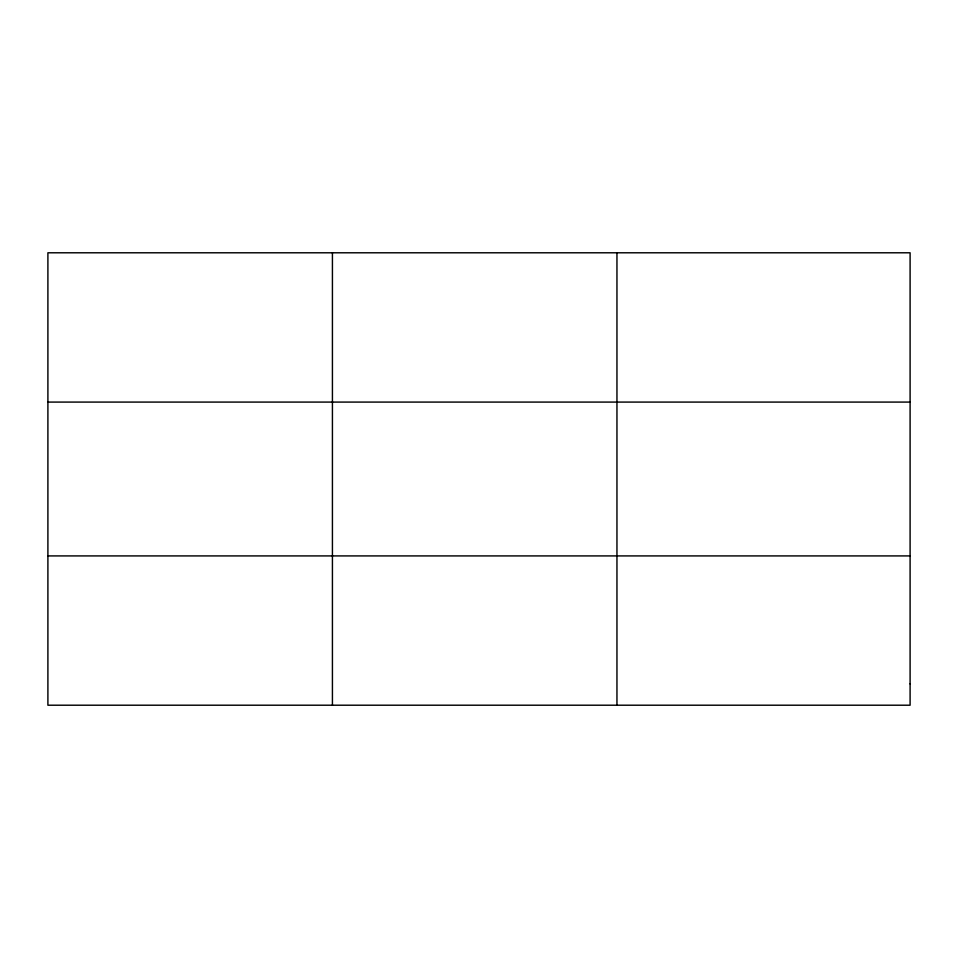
<?xml version="1.0" encoding="UTF-8"?>
<svg xmlns="http://www.w3.org/2000/svg" width="958" height="958" viewBox="0 0 958 958"><rect width="100%" height="100%" fill="white"/><g stroke="black" fill="none" stroke-linecap="round" stroke-linejoin="round"><path stroke-width="1.44" d="M332.426 705.208L332.426 252.792M616.952 705.208L616.952 252.792M47.9 402.085L910.1 402.085M47.9 555.915L910.1 555.915M910.1 683.88L910.1 705.208L47.9 705.208L47.9 252.792L910.1 252.792L910.1 683.88"/></g></svg>
